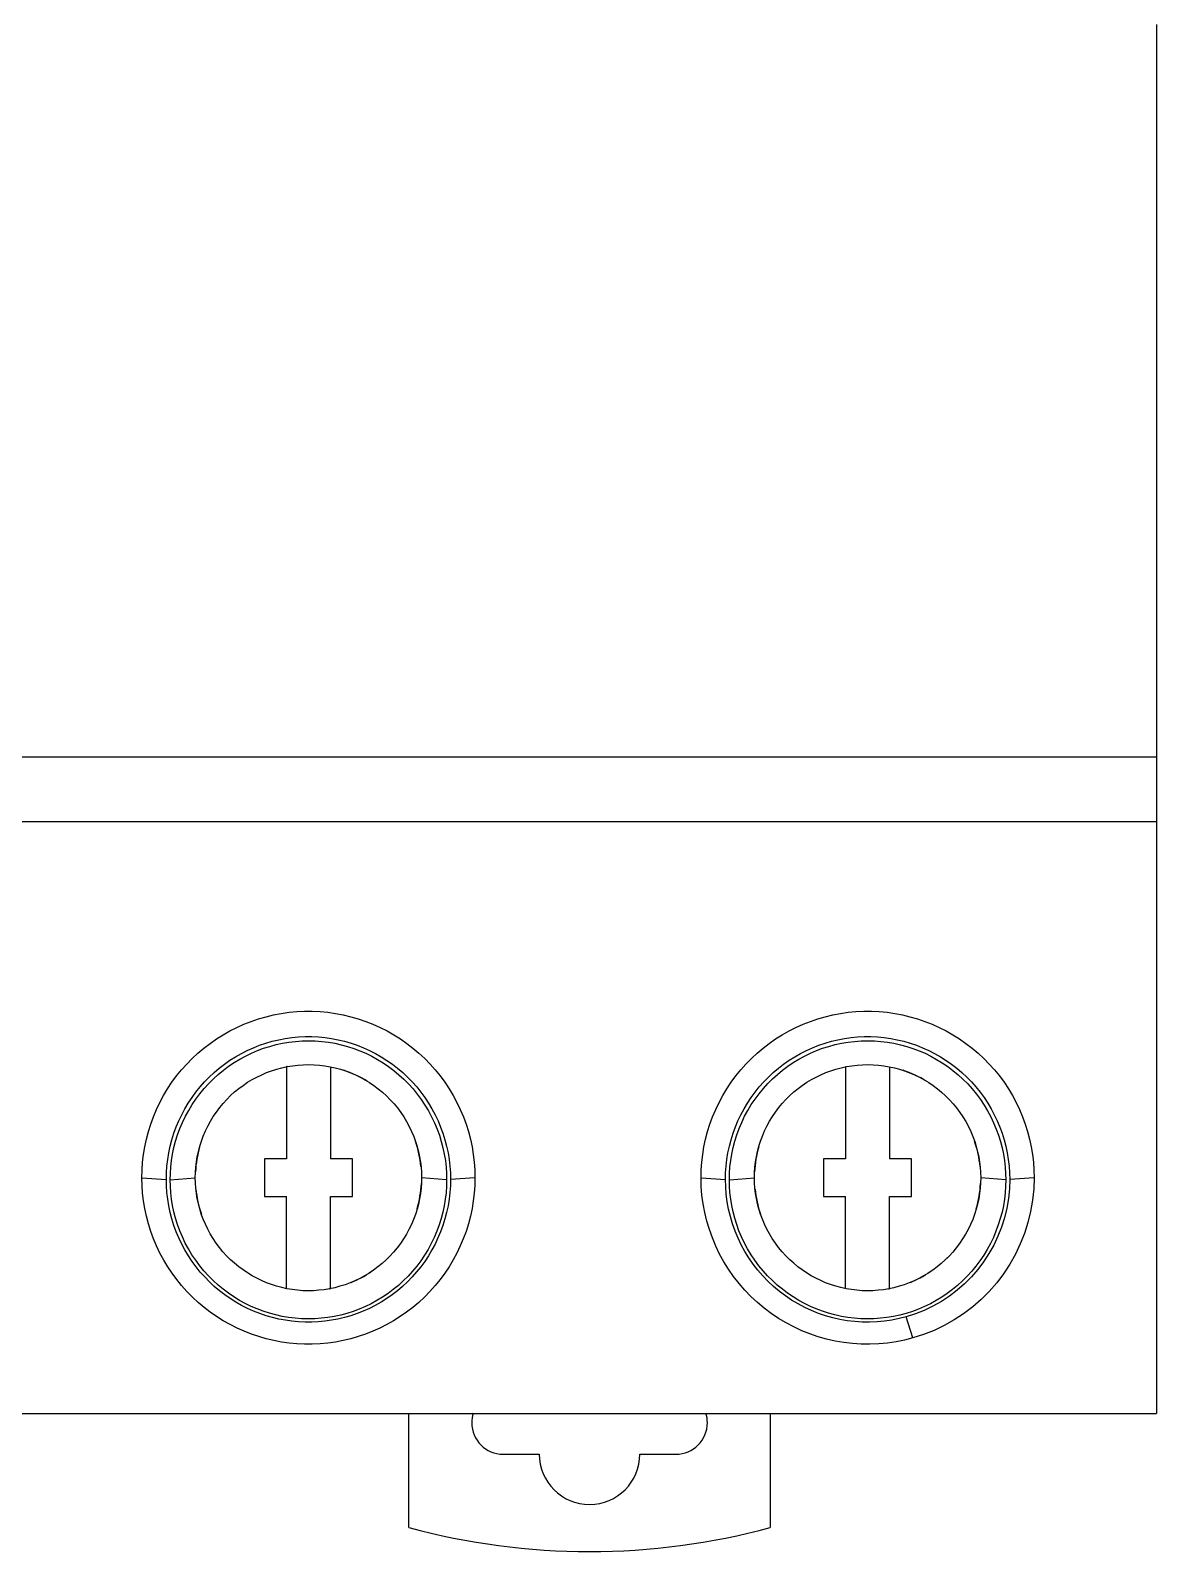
# Model space of a CAD drawing. Header units: millimetres. Extents: x 2268 to 4339, y 1619 to 2163.
# Drawn here: x 3726.62 to 3760.96, y 1774.05 to 1820.42 of the extents above; entities that cross this region are included whole.
import ezdxf

# ---------------------------------------------------------------- set-up
doc = ezdxf.new("R2010")
doc.units = ezdxf.units.MM

msp = doc.modelspace()

# ---------------------------------------------------------------- linework, layer by layer
for p, q in [((3760.956, 1820.598), (3760.956, 1798.283)), ((3692.288, 1798.283), (3760.956, 1798.283)), ((3760.956, 1798.283), (3760.956, 1796.31)), ((3692.288, 1796.31), (3760.956, 1796.31)), ((3760.956, 1796.31), (3760.956, 1778.267)), ((3733.578, 1790.293), (3733.806, 1790.358)), ((3733.806, 1790.358), (3734.037, 1790.414)), ((3734.037, 1790.414), (3734.271, 1790.458)), ((3734.271, 1790.458), (3734.506, 1790.491)), ((3734.506, 1790.491), (3734.742, 1790.513)), ((3734.742, 1790.513), (3734.98, 1790.524)), ((3734.98, 1790.524), (3735.217, 1790.524)), ((3735.217, 1790.524), (3735.454, 1790.513)), ((3735.454, 1790.513), (3735.691, 1790.491)), ((3735.691, 1790.491), (3735.926, 1790.458)), ((3735.926, 1790.458), (3736.159, 1790.413)), ((3736.159, 1790.413), (3736.39, 1790.358)), ((3736.39, 1790.358), (3736.619, 1790.292)), ((3750.625, 1790.293), (3750.853, 1790.358)), ((3750.853, 1790.358), (3751.084, 1790.414)), ((3751.084, 1790.414), (3751.318, 1790.458)), ((3751.318, 1790.458), (3751.553, 1790.491)), ((3751.553, 1790.491), (3751.789, 1790.513)), ((3751.789, 1790.513), (3752.027, 1790.524)), ((3752.027, 1790.524), (3752.264, 1790.524)), ((3752.264, 1790.524), (3752.501, 1790.513)), ((3752.501, 1790.513), (3752.738, 1790.491)), ((3752.738, 1790.491), (3752.973, 1790.458)), ((3752.973, 1790.458), (3753.207, 1790.413)), ((3753.207, 1790.413), (3753.438, 1790.358)), ((3753.438, 1790.358), (3753.666, 1790.292)), ((3732.496, 1789.808), (3732.703, 1789.925)), ((3732.703, 1789.925), (3732.915, 1790.032)), ((3732.915, 1790.032), (3733.132, 1790.129)), ((3733.132, 1790.129), (3733.353, 1790.216)), ((3733.353, 1790.216), (3733.578, 1790.293)), ((3736.619, 1790.292), (3736.844, 1790.216)), ((3736.844, 1790.216), (3737.065, 1790.129)), ((3737.065, 1790.129), (3737.282, 1790.032)), ((3737.282, 1790.032), (3737.494, 1789.924)), ((3737.494, 1789.924), (3737.701, 1789.807)), ((3749.543, 1789.808), (3749.75, 1789.925)), ((3749.75, 1789.925), (3749.962, 1790.032)), ((3749.962, 1790.032), (3750.179, 1790.129)), ((3750.179, 1790.129), (3750.4, 1790.216)), ((3750.4, 1790.216), (3750.625, 1790.293)), ((3753.666, 1790.292), (3753.891, 1790.216)), ((3753.891, 1790.216), (3754.112, 1790.129)), ((3754.112, 1790.129), (3754.329, 1790.032)), ((3754.329, 1790.032), (3754.541, 1789.924)), ((3754.541, 1789.924), (3754.748, 1789.807)), ((3731.729, 1789.246), (3731.91, 1789.4)), ((3731.91, 1789.4), (3732.099, 1789.545)), ((3732.099, 1789.545), (3732.294, 1789.681)), ((3732.294, 1789.681), (3732.496, 1789.808)), ((3733.235, 1789.329), (3733.42, 1789.412)), ((3733.42, 1789.412), (3733.609, 1789.486)), ((3733.541, 1789.324), (3733.728, 1789.394)), ((3733.609, 1789.486), (3733.801, 1789.552)), ((3733.728, 1789.394), (3733.919, 1789.454)), ((3733.801, 1789.552), (3733.996, 1789.608)), ((3733.919, 1789.454), (3734.112, 1789.506)), ((3733.996, 1789.608), (3734.193, 1789.655)), ((3734.112, 1789.506), (3734.307, 1789.549)), ((3734.193, 1789.655), (3734.392, 1789.693)), ((3734.307, 1789.549), (3734.505, 1789.582)), ((3734.392, 1789.693), (3734.593, 1789.722)), ((3734.505, 1789.582), (3734.704, 1789.605)), ((3734.593, 1789.722), (3734.794, 1789.741)), ((3734.704, 1789.605), (3734.904, 1789.619)), ((3734.794, 1789.741), (3734.997, 1789.75)), ((3734.904, 1789.619), (3735.105, 1789.624)), ((3734.997, 1789.75), (3735.2, 1789.75)), ((3735.105, 1789.624), (3735.306, 1789.619)), ((3735.2, 1789.75), (3735.402, 1789.741)), ((3735.306, 1789.619), (3735.506, 1789.604)), ((3735.402, 1789.741), (3735.604, 1789.722)), ((3735.506, 1789.604), (3735.705, 1789.58)), ((3735.604, 1789.722), (3735.804, 1789.693)), ((3735.705, 1789.58), (3735.902, 1789.546)), ((3735.804, 1789.693), (3736.004, 1789.655)), ((3735.902, 1789.546), (3736.097, 1789.503)), ((3736.004, 1789.655), (3736.201, 1789.608)), ((3736.097, 1789.503), (3736.29, 1789.451)), ((3736.201, 1789.608), (3736.396, 1789.552)), ((3736.29, 1789.451), (3736.479, 1789.39)), ((3736.396, 1789.552), (3736.588, 1789.486)), ((3736.479, 1789.39), (3736.666, 1789.319)), ((3736.588, 1789.486), (3736.776, 1789.412)), ((3736.776, 1789.412), (3736.961, 1789.328)), ((3737.701, 1789.807), (3737.902, 1789.681)), ((3737.902, 1789.681), (3738.097, 1789.545)), ((3738.097, 1789.545), (3738.286, 1789.4)), ((3738.286, 1789.4), (3738.468, 1789.246)), ((3748.776, 1789.246), (3748.958, 1789.4)), ((3748.958, 1789.4), (3749.146, 1789.545)), ((3749.146, 1789.545), (3749.341, 1789.681)), ((3749.341, 1789.681), (3749.543, 1789.808)), ((3750.282, 1789.329), (3750.467, 1789.412)), ((3750.467, 1789.412), (3750.656, 1789.486)), ((3750.588, 1789.324), (3750.775, 1789.394)), ((3750.656, 1789.486), (3750.848, 1789.552)), ((3750.775, 1789.394), (3750.966, 1789.454)), ((3750.848, 1789.552), (3751.043, 1789.608)), ((3750.966, 1789.454), (3751.159, 1789.506)), ((3751.043, 1789.608), (3751.24, 1789.655)), ((3751.159, 1789.506), (3751.355, 1789.549)), ((3751.24, 1789.655), (3751.439, 1789.693)), ((3751.355, 1789.549), (3751.552, 1789.582)), ((3751.439, 1789.693), (3751.64, 1789.722)), ((3751.552, 1789.582), (3751.751, 1789.605)), ((3751.64, 1789.722), (3751.842, 1789.741)), ((3751.751, 1789.605), (3751.952, 1789.619)), ((3751.842, 1789.741), (3752.044, 1789.75)), ((3751.952, 1789.619), (3752.152, 1789.624)), ((3752.044, 1789.75), (3752.247, 1789.75)), ((3752.152, 1789.624), (3752.353, 1789.619)), ((3752.247, 1789.75), (3752.449, 1789.741)), ((3752.353, 1789.619), (3752.553, 1789.604)), ((3752.449, 1789.741), (3752.651, 1789.722)), ((3752.553, 1789.604), (3752.752, 1789.58)), ((3752.651, 1789.722), (3752.852, 1789.693)), ((3752.752, 1789.58), (3752.949, 1789.546)), ((3752.852, 1789.693), (3753.051, 1789.655)), ((3752.949, 1789.546), (3753.144, 1789.503)), ((3753.051, 1789.655), (3753.248, 1789.608)), ((3753.144, 1789.503), (3753.337, 1789.451)), ((3753.248, 1789.608), (3753.443, 1789.552)), ((3753.337, 1789.451), (3753.527, 1789.39)), ((3753.443, 1789.552), (3753.635, 1789.486)), ((3753.527, 1789.39), (3753.713, 1789.319)), ((3753.635, 1789.486), (3753.823, 1789.412)), ((3753.823, 1789.412), (3754.009, 1789.328)), ((3754.748, 1789.807), (3754.949, 1789.681)), ((3754.949, 1789.681), (3755.145, 1789.545)), ((3755.145, 1789.545), (3755.333, 1789.4)), ((3755.333, 1789.4), (3755.515, 1789.246)), ((3731.388, 1788.914), (3731.554, 1789.084)), ((3731.554, 1789.084), (3731.729, 1789.246)), ((3732.539, 1788.911), (3732.706, 1789.028)), ((3732.666, 1788.847), (3732.832, 1788.959)), ((3732.706, 1789.028), (3732.877, 1789.136)), ((3732.832, 1788.959), (3733.003, 1789.063)), ((3732.877, 1789.136), (3733.054, 1789.237)), ((3733.003, 1789.063), (3733.178, 1789.159)), ((3733.054, 1789.237), (3733.235, 1789.329)), ((3733.178, 1789.159), (3733.358, 1789.246)), ((3733.358, 1789.246), (3733.541, 1789.324)), ((3736.666, 1789.319), (3736.849, 1789.241)), ((3736.849, 1789.241), (3737.029, 1789.153)), ((3736.961, 1789.328), (3737.142, 1789.236)), ((3737.029, 1789.153), (3737.204, 1789.057)), ((3737.142, 1789.236), (3737.319, 1789.136)), ((3737.204, 1789.057), (3737.375, 1788.952)), ((3737.319, 1789.136), (3737.491, 1789.027)), ((3737.375, 1788.952), (3737.541, 1788.839)), ((3737.491, 1789.027), (3737.657, 1788.911)), ((3738.468, 1789.246), (3738.642, 1789.084)), ((3738.642, 1789.084), (3738.809, 1788.913)), ((3748.435, 1788.914), (3748.602, 1789.084)), ((3748.602, 1789.084), (3748.776, 1789.246)), ((3749.586, 1788.911), (3749.753, 1789.028)), ((3749.713, 1788.847), (3749.879, 1788.959)), ((3749.753, 1789.028), (3749.925, 1789.136)), ((3749.879, 1788.959), (3750.05, 1789.063)), ((3749.925, 1789.136), (3750.101, 1789.237)), ((3750.05, 1789.063), (3750.225, 1789.159)), ((3750.101, 1789.237), (3750.282, 1789.329)), ((3750.225, 1789.159), (3750.405, 1789.246)), ((3750.405, 1789.246), (3750.588, 1789.324)), ((3753.713, 1789.319), (3753.896, 1789.241)), ((3753.896, 1789.241), (3754.076, 1789.153)), ((3754.009, 1789.328), (3754.19, 1789.236)), ((3754.076, 1789.153), (3754.251, 1789.057)), ((3754.19, 1789.236), (3754.366, 1789.136)), ((3754.251, 1789.057), (3754.422, 1788.952)), ((3754.366, 1789.136), (3754.538, 1789.027)), ((3754.422, 1788.952), (3754.588, 1788.839)), ((3754.538, 1789.027), (3754.704, 1788.911)), ((3755.515, 1789.246), (3755.689, 1789.084)), ((3755.689, 1789.084), (3755.856, 1788.913)), ((3730.938, 1788.359), (3731.079, 1788.551)), ((3731.079, 1788.551), (3731.229, 1788.736)), ((3731.229, 1788.736), (3731.388, 1788.914)), ((3731.932, 1788.37), (3732.074, 1788.516)), ((3732.057, 1788.319), (3732.2, 1788.463)), ((3732.074, 1788.516), (3732.223, 1788.655)), ((3732.2, 1788.463), (3732.35, 1788.598)), ((3732.223, 1788.655), (3732.378, 1788.787)), ((3732.35, 1788.598), (3732.505, 1788.727)), ((3732.378, 1788.787), (3732.539, 1788.911)), ((3732.505, 1788.727), (3732.666, 1788.847)), ((3733.384, 1788.441), (3733.527, 1788.519)), ((3733.527, 1788.519), (3733.674, 1788.59)), ((3733.674, 1788.59), (3733.824, 1788.654)), ((3733.824, 1788.654), (3733.977, 1788.71)), ((3733.977, 1788.71), (3734.133, 1788.76)), ((3734.133, 1788.76), (3734.291, 1788.802)), ((3734.291, 1788.802), (3734.451, 1788.836)), ((3734.428, 1788.832), (3734.428, 1786.024)), ((3734.451, 1788.836), (3734.613, 1788.863)), ((3734.613, 1788.863), (3734.776, 1788.882)), ((3734.776, 1788.882), (3734.94, 1788.894)), ((3734.94, 1788.894), (3735.104, 1788.897)), ((3735.104, 1788.897), (3735.268, 1788.893)), ((3735.268, 1788.893), (3735.432, 1788.881)), ((3735.432, 1788.881), (3735.594, 1788.862)), ((3735.594, 1788.862), (3735.756, 1788.834)), ((3735.756, 1788.834), (3735.915, 1788.799)), ((3735.768, 1788.832), (3735.768, 1786.024)), ((3735.915, 1788.799), (3736.073, 1788.757)), ((3736.073, 1788.757), (3736.228, 1788.707)), ((3736.228, 1788.707), (3736.381, 1788.65)), ((3736.381, 1788.65), (3736.531, 1788.586)), ((3736.531, 1788.586), (3736.678, 1788.514)), ((3736.678, 1788.514), (3736.821, 1788.436)), ((3737.541, 1788.839), (3737.702, 1788.718)), ((3737.657, 1788.911), (3737.818, 1788.787)), ((3737.702, 1788.718), (3737.857, 1788.589)), ((3737.818, 1788.787), (3737.973, 1788.655)), ((3737.857, 1788.589), (3738.007, 1788.452)), ((3737.973, 1788.655), (3738.122, 1788.516)), ((3738.122, 1788.516), (3738.264, 1788.37)), ((3738.809, 1788.913), (3738.967, 1788.735)), ((3738.967, 1788.735), (3739.117, 1788.55)), ((3739.117, 1788.55), (3739.258, 1788.358)), ((3747.985, 1788.359), (3748.127, 1788.551)), ((3748.127, 1788.551), (3748.277, 1788.736)), ((3748.277, 1788.736), (3748.435, 1788.914)), ((3748.979, 1788.37), (3749.122, 1788.516)), ((3749.104, 1788.319), (3749.247, 1788.463)), ((3749.122, 1788.516), (3749.27, 1788.655)), ((3749.247, 1788.463), (3749.397, 1788.598)), ((3749.27, 1788.655), (3749.425, 1788.787)), ((3749.397, 1788.598), (3749.552, 1788.727)), ((3749.425, 1788.787), (3749.586, 1788.911)), ((3749.552, 1788.727), (3749.713, 1788.847)), ((3750.431, 1788.441), (3750.575, 1788.519)), ((3750.575, 1788.519), (3750.721, 1788.59)), ((3750.721, 1788.59), (3750.871, 1788.654)), ((3750.871, 1788.654), (3751.025, 1788.71)), ((3751.025, 1788.71), (3751.18, 1788.76)), ((3751.18, 1788.76), (3751.338, 1788.802)), ((3751.338, 1788.802), (3751.498, 1788.836)), ((3751.475, 1788.832), (3751.475, 1786.024)), ((3751.498, 1788.836), (3751.66, 1788.863)), ((3751.66, 1788.863), (3751.823, 1788.882)), ((3751.823, 1788.882), (3751.987, 1788.894)), ((3751.987, 1788.894), (3752.151, 1788.897)), ((3752.151, 1788.897), (3752.315, 1788.893)), ((3752.315, 1788.893), (3752.479, 1788.881)), ((3752.479, 1788.881), (3752.641, 1788.862)), ((3752.641, 1788.862), (3752.803, 1788.834)), ((3752.803, 1788.834), (3752.962, 1788.799)), ((3752.816, 1788.832), (3752.816, 1786.024)), ((3752.962, 1788.799), (3753.12, 1788.757)), ((3753.12, 1788.757), (3753.275, 1788.707)), ((3753.275, 1788.707), (3753.428, 1788.65)), ((3753.428, 1788.65), (3753.578, 1788.586)), ((3753.578, 1788.586), (3753.725, 1788.514)), ((3753.725, 1788.514), (3753.868, 1788.436)), ((3754.588, 1788.839), (3754.749, 1788.718)), ((3754.704, 1788.911), (3754.865, 1788.787)), ((3754.749, 1788.718), (3754.904, 1788.589)), ((3754.865, 1788.787), (3755.02, 1788.655)), ((3754.904, 1788.589), (3755.054, 1788.452)), ((3755.02, 1788.655), (3755.169, 1788.516)), ((3755.169, 1788.516), (3755.311, 1788.37)), ((3755.856, 1788.913), (3756.014, 1788.735)), ((3756.014, 1788.735), (3756.164, 1788.55)), ((3756.164, 1788.55), (3756.305, 1788.358)), ((3730.684, 1787.955), (3730.806, 1788.16)), ((3730.806, 1788.16), (3730.938, 1788.359)), ((3731.549, 1787.895), (3731.669, 1788.059)), ((3731.668, 1787.847), (3731.79, 1788.011)), ((3731.669, 1788.059), (3731.797, 1788.218)), ((3731.79, 1788.011), (3731.92, 1788.169)), ((3731.797, 1788.218), (3731.932, 1788.37)), ((3731.92, 1788.169), (3732.057, 1788.319)), ((3732.727, 1787.953), (3732.849, 1788.063)), ((3732.849, 1788.063), (3732.977, 1788.168)), ((3732.977, 1788.168), (3733.108, 1788.265)), ((3733.108, 1788.265), (3733.244, 1788.357)), ((3733.244, 1788.357), (3733.384, 1788.441)), ((3736.821, 1788.436), (3736.961, 1788.351)), ((3736.961, 1788.351), (3737.097, 1788.259)), ((3737.097, 1788.259), (3737.228, 1788.161)), ((3737.228, 1788.161), (3737.355, 1788.056)), ((3737.355, 1788.056), (3737.478, 1787.944)), ((3738.007, 1788.452), (3738.15, 1788.308)), ((3738.15, 1788.308), (3738.287, 1788.156)), ((3738.264, 1788.37), (3738.399, 1788.217)), ((3738.287, 1788.156), (3738.416, 1787.998)), ((3738.399, 1788.217), (3738.527, 1788.059)), ((3738.416, 1787.998), (3738.538, 1787.833)), ((3738.527, 1788.059), (3738.648, 1787.894)), ((3739.258, 1788.358), (3739.39, 1788.159)), ((3739.39, 1788.159), (3739.513, 1787.955)), ((3747.731, 1787.955), (3747.853, 1788.16)), ((3747.853, 1788.16), (3747.985, 1788.359)), ((3748.596, 1787.895), (3748.716, 1788.059)), ((3748.715, 1787.847), (3748.837, 1788.011)), ((3748.716, 1788.059), (3748.844, 1788.218)), ((3748.837, 1788.011), (3748.967, 1788.169)), ((3748.844, 1788.218), (3748.979, 1788.37)), ((3748.967, 1788.169), (3749.104, 1788.319)), ((3749.774, 1787.953), (3749.897, 1788.063)), ((3749.897, 1788.063), (3750.024, 1788.168)), ((3750.024, 1788.168), (3750.155, 1788.265)), ((3750.155, 1788.265), (3750.291, 1788.357)), ((3750.291, 1788.357), (3750.431, 1788.441)), ((3753.868, 1788.436), (3754.008, 1788.351)), ((3754.008, 1788.351), (3754.144, 1788.259)), ((3754.144, 1788.259), (3754.275, 1788.161)), ((3754.275, 1788.161), (3754.403, 1788.056)), ((3754.403, 1788.056), (3754.525, 1787.944)), ((3755.054, 1788.452), (3755.197, 1788.308)), ((3755.197, 1788.308), (3755.334, 1788.156)), ((3755.311, 1788.37), (3755.446, 1788.217)), ((3755.334, 1788.156), (3755.463, 1787.998)), ((3755.446, 1788.217), (3755.574, 1788.059)), ((3755.463, 1787.998), (3755.585, 1787.833)), ((3755.574, 1788.059), (3755.695, 1787.894)), ((3756.305, 1788.358), (3756.437, 1788.159)), ((3756.437, 1788.159), (3756.56, 1787.955)), ((3730.375, 1787.31), (3730.468, 1787.53)), ((3730.468, 1787.53), (3730.571, 1787.745)), ((3730.571, 1787.745), (3730.684, 1787.955)), ((3731.235, 1787.369), (3731.331, 1787.549)), ((3731.331, 1787.549), (3731.436, 1787.724)), ((3731.436, 1787.724), (3731.549, 1787.895)), ((3731.447, 1787.501), (3731.553, 1787.677)), ((3731.553, 1787.677), (3731.668, 1787.847)), ((3732.291, 1787.452), (3732.392, 1787.586)), ((3732.392, 1787.586), (3732.498, 1787.714)), ((3732.498, 1787.714), (3732.61, 1787.836)), ((3732.61, 1787.836), (3732.727, 1787.953)), ((3737.478, 1787.944), (3737.595, 1787.827)), ((3737.595, 1787.827), (3737.707, 1787.704)), ((3737.707, 1787.704), (3737.813, 1787.575)), ((3737.813, 1787.575), (3737.913, 1787.441)), ((3738.538, 1787.833), (3738.652, 1787.663)), ((3738.648, 1787.894), (3738.76, 1787.724)), ((3738.652, 1787.663), (3738.757, 1787.486)), ((3738.76, 1787.724), (3738.865, 1787.549)), ((3738.865, 1787.549), (3738.961, 1787.368)), ((3739.513, 1787.955), (3739.625, 1787.745)), ((3739.625, 1787.745), (3739.728, 1787.529)), ((3739.728, 1787.529), (3739.821, 1787.309)), ((3747.422, 1787.31), (3747.515, 1787.53)), ((3747.515, 1787.53), (3747.618, 1787.745)), ((3747.618, 1787.745), (3747.731, 1787.955)), ((3748.282, 1787.369), (3748.378, 1787.549)), ((3748.378, 1787.549), (3748.483, 1787.724)), ((3748.483, 1787.724), (3748.596, 1787.895)), ((3748.494, 1787.501), (3748.6, 1787.677)), ((3748.6, 1787.677), (3748.715, 1787.847)), ((3749.339, 1787.452), (3749.439, 1787.586)), ((3749.439, 1787.586), (3749.545, 1787.714)), ((3749.545, 1787.714), (3749.657, 1787.836)), ((3749.657, 1787.836), (3749.774, 1787.953)), ((3754.525, 1787.944), (3754.642, 1787.827)), ((3754.642, 1787.827), (3754.754, 1787.704)), ((3754.754, 1787.704), (3754.86, 1787.575)), ((3754.86, 1787.575), (3754.96, 1787.441)), ((3755.585, 1787.833), (3755.699, 1787.663)), ((3755.695, 1787.894), (3755.808, 1787.724)), ((3755.699, 1787.663), (3755.805, 1787.486)), ((3755.808, 1787.724), (3755.912, 1787.549)), ((3755.912, 1787.549), (3756.008, 1787.368)), ((3756.56, 1787.955), (3756.673, 1787.745)), ((3756.673, 1787.745), (3756.775, 1787.529)), ((3756.775, 1787.529), (3756.868, 1787.309)), ((3730.221, 1786.858), (3730.293, 1787.086)), ((3730.293, 1787.086), (3730.375, 1787.31)), ((3731.068, 1786.996), (3731.147, 1787.184)), ((3731.147, 1787.184), (3731.235, 1787.369)), ((3731.181, 1786.947), (3731.26, 1787.136)), ((3731.26, 1787.136), (3731.349, 1787.321)), ((3731.349, 1787.321), (3731.447, 1787.501)), ((3732.031, 1787.024), (3732.111, 1787.171)), ((3732.111, 1787.171), (3732.198, 1787.314)), ((3732.198, 1787.314), (3732.291, 1787.452)), ((3737.913, 1787.441), (3738.006, 1787.302)), ((3738.006, 1787.302), (3738.092, 1787.159)), ((3738.092, 1787.159), (3738.171, 1787.012)), ((3738.757, 1787.486), (3738.854, 1787.306)), ((3738.854, 1787.306), (3738.942, 1787.121)), ((3738.942, 1787.121), (3739.021, 1786.933)), ((3738.961, 1787.368), (3739.049, 1787.184)), ((3739.049, 1787.184), (3739.128, 1786.995)), ((3739.821, 1787.309), (3739.903, 1787.085)), ((3739.903, 1787.085), (3739.975, 1786.858)), ((3747.269, 1786.858), (3747.34, 1787.086)), ((3747.34, 1787.086), (3747.422, 1787.31)), ((3748.115, 1786.996), (3748.194, 1787.184)), ((3748.194, 1787.184), (3748.282, 1787.369)), ((3748.228, 1786.947), (3748.308, 1787.136)), ((3748.308, 1787.136), (3748.396, 1787.321)), ((3748.396, 1787.321), (3748.494, 1787.501)), ((3749.078, 1787.024), (3749.158, 1787.171)), ((3749.158, 1787.171), (3749.245, 1787.314)), ((3749.245, 1787.314), (3749.339, 1787.452)), ((3754.96, 1787.441), (3755.053, 1787.302)), ((3755.053, 1787.302), (3755.139, 1787.159)), ((3755.139, 1787.159), (3755.218, 1787.012)), ((3755.805, 1787.486), (3755.901, 1787.306)), ((3755.901, 1787.306), (3755.989, 1787.121)), ((3755.989, 1787.121), (3756.068, 1786.933)), ((3756.008, 1787.368), (3756.096, 1787.184)), ((3756.096, 1787.184), (3756.175, 1786.995)), ((3756.868, 1787.309), (3756.95, 1787.085)), ((3756.95, 1787.085), (3757.022, 1786.858)), ((3730.111, 1786.394), (3730.161, 1786.627)), ((3730.161, 1786.627), (3730.221, 1786.858)), ((3730.885, 1786.41), (3730.937, 1786.608)), ((3730.937, 1786.608), (3730.998, 1786.804)), ((3730.998, 1786.804), (3731.068, 1786.996)), ((3731.05, 1786.562), (3731.111, 1786.756)), ((3731.111, 1786.756), (3731.181, 1786.947)), ((3731.836, 1786.565), (3731.893, 1786.72)), ((3731.893, 1786.72), (3731.958, 1786.874)), ((3731.958, 1786.874), (3732.031, 1787.024)), ((3738.171, 1787.012), (3738.243, 1786.862)), ((3738.243, 1786.862), (3738.307, 1786.709)), ((3738.307, 1786.709), (3738.364, 1786.554)), ((3739.021, 1786.933), (3739.09, 1786.743)), ((3739.09, 1786.743), (3739.149, 1786.551)), ((3739.128, 1786.995), (3739.198, 1786.803)), ((3739.198, 1786.803), (3739.259, 1786.608)), ((3739.259, 1786.608), (3739.311, 1786.41)), ((3739.975, 1786.858), (3740.035, 1786.627)), ((3740.035, 1786.627), (3740.085, 1786.393)), ((3747.158, 1786.394), (3747.208, 1786.627)), ((3747.208, 1786.627), (3747.269, 1786.858)), ((3747.932, 1786.41), (3747.984, 1786.608)), ((3747.984, 1786.608), (3748.045, 1786.804)), ((3748.045, 1786.804), (3748.115, 1786.996)), ((3748.097, 1786.562), (3748.158, 1786.756)), ((3748.158, 1786.756), (3748.228, 1786.947)), ((3748.883, 1786.565), (3748.94, 1786.72)), ((3748.94, 1786.72), (3749.005, 1786.874)), ((3749.005, 1786.874), (3749.078, 1787.024)), ((3755.218, 1787.012), (3755.29, 1786.862)), ((3755.29, 1786.862), (3755.355, 1786.709)), ((3755.355, 1786.709), (3755.411, 1786.554)), ((3756.068, 1786.933), (3756.137, 1786.743)), ((3756.137, 1786.743), (3756.197, 1786.551)), ((3756.175, 1786.995), (3756.246, 1786.803)), ((3756.246, 1786.803), (3756.307, 1786.608)), ((3756.307, 1786.608), (3756.359, 1786.41)), ((3757.022, 1786.858), (3757.083, 1786.627)), ((3757.083, 1786.627), (3757.132, 1786.393)), ((3730.044, 1785.923), (3730.072, 1786.159)), ((3730.072, 1786.159), (3730.111, 1786.394)), ((3730.809, 1786.009), (3730.842, 1786.21)), ((3730.842, 1786.21), (3730.885, 1786.41)), ((3730.925, 1785.974), (3730.957, 1786.171)), ((3730.957, 1786.171), (3730.999, 1786.367)), ((3730.999, 1786.367), (3731.05, 1786.562)), ((3731.71, 1786.089), (3731.744, 1786.249)), ((3731.744, 1786.249), (3731.786, 1786.407)), ((3731.786, 1786.407), (3731.836, 1786.565)), ((3738.364, 1786.554), (3738.413, 1786.398)), ((3738.413, 1786.398), (3738.454, 1786.241)), ((3738.454, 1786.241), (3738.487, 1786.083)), ((3739.149, 1786.551), (3739.199, 1786.358)), ((3739.199, 1786.358), (3739.24, 1786.164)), ((3739.24, 1786.164), (3739.272, 1785.97)), ((3739.311, 1786.41), (3739.354, 1786.21)), ((3739.354, 1786.21), (3739.387, 1786.008)), ((3740.085, 1786.393), (3740.124, 1786.158)), ((3740.124, 1786.158), (3740.152, 1785.922)), ((3747.091, 1785.923), (3747.119, 1786.159)), ((3747.119, 1786.159), (3747.158, 1786.394)), ((3747.856, 1786.009), (3747.889, 1786.21)), ((3747.889, 1786.21), (3747.932, 1786.41)), ((3747.972, 1785.974), (3748.004, 1786.171)), ((3748.004, 1786.171), (3748.046, 1786.367)), ((3748.046, 1786.367), (3748.097, 1786.562)), ((3748.757, 1786.089), (3748.791, 1786.249)), ((3748.791, 1786.249), (3748.833, 1786.407)), ((3748.833, 1786.407), (3748.883, 1786.565)), ((3755.411, 1786.554), (3755.46, 1786.398)), ((3755.46, 1786.398), (3755.501, 1786.241)), ((3755.501, 1786.241), (3755.534, 1786.083)), ((3756.197, 1786.551), (3756.247, 1786.358)), ((3756.247, 1786.358), (3756.287, 1786.164)), ((3756.287, 1786.164), (3756.319, 1785.97)), ((3756.359, 1786.41), (3756.401, 1786.21)), ((3756.401, 1786.21), (3756.434, 1786.008)), ((3757.132, 1786.393), (3757.171, 1786.158)), ((3757.171, 1786.158), (3757.199, 1785.922)), ((3730.022, 1785.45), (3730.027, 1785.686)), ((3730.027, 1785.686), (3730.044, 1785.923)), ((3730.771, 1785.603), (3730.785, 1785.806)), ((3730.785, 1785.806), (3730.809, 1786.009)), ((3730.889, 1785.581), (3730.902, 1785.777)), ((3730.902, 1785.777), (3730.925, 1785.974)), ((3731.654, 1785.609), (3731.665, 1785.769)), ((3731.665, 1785.769), (3731.684, 1785.929)), ((3731.684, 1785.929), (3731.71, 1786.089)), ((3733.757, 1786.024), (3733.757, 1784.875)), ((3734.428, 1786.024), (3733.757, 1786.024)), ((3736.439, 1786.024), (3735.768, 1786.024)), ((3736.439, 1784.875), (3736.439, 1786.024)), ((3738.487, 1786.083), (3738.513, 1785.925)), ((3738.513, 1785.925), (3738.531, 1785.767)), ((3738.531, 1785.767), (3738.542, 1785.608)), ((3739.272, 1785.97), (3739.294, 1785.775)), ((3739.294, 1785.775), (3739.307, 1785.58)), ((3739.387, 1786.008), (3739.411, 1785.806)), ((3739.411, 1785.806), (3739.425, 1785.603)), ((3740.152, 1785.922), (3740.169, 1785.686)), ((3740.169, 1785.686), (3740.174, 1785.45)), ((3747.069, 1785.45), (3747.075, 1785.686)), ((3747.075, 1785.686), (3747.091, 1785.923)), ((3747.818, 1785.603), (3747.832, 1785.806)), ((3747.832, 1785.806), (3747.856, 1786.009)), ((3747.936, 1785.581), (3747.949, 1785.777)), ((3747.949, 1785.777), (3747.972, 1785.974)), ((3748.701, 1785.609), (3748.712, 1785.769)), ((3748.712, 1785.769), (3748.731, 1785.929)), ((3748.731, 1785.929), (3748.757, 1786.089)), ((3750.804, 1786.024), (3750.804, 1784.875)), ((3751.475, 1786.024), (3750.804, 1786.024)), ((3753.486, 1786.024), (3752.816, 1786.024)), ((3753.486, 1784.875), (3753.486, 1786.024)), ((3755.534, 1786.083), (3755.56, 1785.925)), ((3755.56, 1785.925), (3755.578, 1785.767)), ((3755.578, 1785.767), (3755.589, 1785.608)), ((3756.319, 1785.97), (3756.341, 1785.775)), ((3756.341, 1785.775), (3756.355, 1785.58)), ((3756.434, 1786.008), (3756.458, 1785.806)), ((3756.458, 1785.806), (3756.472, 1785.603)), ((3757.199, 1785.922), (3757.216, 1785.686)), ((3757.216, 1785.686), (3757.221, 1785.45)), ((3730.027, 1785.214), (3730.022, 1785.45)), ((3730.022, 1785.45), (3730.766, 1785.4)), ((3730.044, 1784.978), (3730.027, 1785.214)), ((3730.766, 1785.4), (3730.771, 1785.603)), ((3730.771, 1785.198), (3730.766, 1785.4)), ((3730.884, 1785.385), (3730.889, 1785.581)), ((3730.884, 1785.385), (3731.65, 1785.45)), ((3730.889, 1785.189), (3730.884, 1785.385)), ((3731.65, 1785.45), (3731.654, 1785.609)), ((3731.654, 1785.291), (3731.65, 1785.45)), ((3731.665, 1785.131), (3731.654, 1785.291)), ((3738.542, 1785.29), (3738.531, 1785.129)), ((3738.542, 1785.608), (3738.546, 1785.45)), ((3738.546, 1785.45), (3738.542, 1785.29)), ((3739.312, 1785.385), (3738.546, 1785.45)), ((3739.307, 1785.58), (3739.312, 1785.385)), ((3739.312, 1785.385), (3739.307, 1785.188)), ((3739.425, 1785.603), (3739.43, 1785.4)), ((3739.43, 1785.4), (3739.425, 1785.198)), ((3740.174, 1785.45), (3739.43, 1785.4)), ((3740.169, 1785.214), (3740.152, 1784.978)), ((3740.174, 1785.45), (3740.169, 1785.214)), ((3747.076, 1785.184), (3747.069, 1785.45)), ((3747.069, 1785.45), (3747.813, 1785.4)), ((3747.813, 1785.4), (3747.818, 1785.603)), ((3747.819, 1785.173), (3747.813, 1785.4)), ((3747.931, 1785.385), (3747.936, 1785.581)), ((3747.931, 1785.385), (3748.697, 1785.45)), ((3747.936, 1785.189), (3747.932, 1785.385)), ((3748.697, 1785.45), (3748.701, 1785.609)), ((3748.701, 1785.291), (3748.697, 1785.45)), ((3748.712, 1785.131), (3748.701, 1785.291)), ((3755.589, 1785.29), (3755.578, 1785.129)), ((3755.589, 1785.608), (3755.593, 1785.45)), ((3755.593, 1785.45), (3755.589, 1785.29)), ((3756.359, 1785.385), (3755.593, 1785.45)), ((3756.355, 1785.58), (3756.359, 1785.385)), ((3756.359, 1785.385), (3756.355, 1785.188)), ((3756.477, 1785.4), (3756.467, 1785.107)), ((3756.472, 1785.603), (3756.477, 1785.4)), ((3757.221, 1785.45), (3756.477, 1785.4)), ((3757.221, 1785.45), (3757.21, 1785.108)), ((3730.072, 1784.742), (3730.044, 1784.978)), ((3730.785, 1784.996), (3730.771, 1785.198)), ((3730.808, 1784.793), (3730.785, 1784.996)), ((3730.842, 1784.591), (3730.808, 1784.793)), ((3730.902, 1784.994), (3730.889, 1785.189)), ((3730.925, 1784.798), (3730.902, 1784.994)), ((3730.956, 1784.603), (3730.925, 1784.798)), ((3731.683, 1784.972), (3731.665, 1785.131)), ((3731.709, 1784.814), (3731.683, 1784.972)), ((3731.743, 1784.655), (3731.709, 1784.814)), ((3733.757, 1784.875), (3734.428, 1784.875)), ((3734.428, 1782.068), (3734.428, 1784.875)), ((3735.768, 1782.068), (3735.768, 1784.875)), ((3735.768, 1784.875), (3736.439, 1784.875)), ((3738.486, 1784.808), (3738.451, 1784.648)), ((3738.512, 1784.969), (3738.486, 1784.808)), ((3738.531, 1785.129), (3738.512, 1784.969)), ((3739.271, 1784.794), (3739.238, 1784.596)), ((3739.294, 1784.991), (3739.271, 1784.794)), ((3739.307, 1785.188), (3739.294, 1784.991)), ((3739.387, 1784.793), (3739.354, 1784.591)), ((3739.411, 1784.996), (3739.387, 1784.793)), ((3739.425, 1785.198), (3739.411, 1784.996)), ((3740.152, 1784.978), (3740.124, 1784.742)), ((3747.097, 1784.918), (3747.076, 1785.184)), ((3747.132, 1784.652), (3747.097, 1784.918)), ((3747.837, 1784.944), (3747.819, 1785.173)), ((3747.867, 1784.716), (3747.837, 1784.944)), ((3747.949, 1784.994), (3747.936, 1785.189)), ((3747.972, 1784.798), (3747.949, 1784.994)), ((3748.003, 1784.603), (3747.972, 1784.798)), ((3748.731, 1784.972), (3748.712, 1785.131)), ((3748.757, 1784.814), (3748.731, 1784.972)), ((3748.79, 1784.655), (3748.757, 1784.814)), ((3750.804, 1784.875), (3751.475, 1784.875)), ((3751.475, 1782.068), (3751.475, 1784.875)), ((3752.816, 1782.068), (3752.816, 1784.875)), ((3752.816, 1784.875), (3753.486, 1784.875)), ((3755.533, 1784.808), (3755.499, 1784.648)), ((3755.559, 1784.969), (3755.533, 1784.808)), ((3755.578, 1785.129), (3755.559, 1784.969)), ((3756.318, 1784.794), (3756.286, 1784.596)), ((3756.341, 1784.991), (3756.318, 1784.794)), ((3756.355, 1785.188), (3756.341, 1784.991)), ((3756.437, 1784.812), (3756.387, 1784.519)), ((3756.467, 1785.107), (3756.437, 1784.812)), ((3757.175, 1784.765), (3757.116, 1784.423)), ((3757.21, 1785.108), (3757.175, 1784.765)), ((3730.111, 1784.507), (3730.072, 1784.742)), ((3730.161, 1784.273), (3730.111, 1784.507)), ((3730.884, 1784.39), (3730.842, 1784.591)), ((3730.936, 1784.192), (3730.884, 1784.39)), ((3730.997, 1784.408), (3730.956, 1784.603)), ((3731.048, 1784.215), (3730.997, 1784.408)), ((3731.784, 1784.498), (3731.743, 1784.655)), ((3731.833, 1784.342), (3731.784, 1784.498)), ((3731.89, 1784.187), (3731.833, 1784.342)), ((3738.359, 1784.332), (3738.301, 1784.176)), ((3738.409, 1784.489), (3738.359, 1784.332)), ((3738.451, 1784.648), (3738.409, 1784.489)), ((3739.197, 1784.4), (3739.145, 1784.204)), ((3739.238, 1784.596), (3739.197, 1784.4)), ((3739.312, 1784.391), (3739.26, 1784.192)), ((3739.354, 1784.591), (3739.312, 1784.391)), ((3740.085, 1784.507), (3740.035, 1784.273)), ((3740.124, 1784.742), (3740.085, 1784.507)), ((3747.182, 1784.388), (3747.132, 1784.652)), ((3747.245, 1784.126), (3747.182, 1784.388)), ((3747.909, 1784.489), (3747.867, 1784.716)), ((3747.964, 1784.264), (3747.909, 1784.489)), ((3748.044, 1784.408), (3748.003, 1784.603)), ((3748.095, 1784.215), (3748.044, 1784.408)), ((3748.831, 1784.498), (3748.79, 1784.655)), ((3748.88, 1784.342), (3748.831, 1784.498)), ((3748.937, 1784.187), (3748.88, 1784.342)), ((3755.406, 1784.332), (3755.349, 1784.176)), ((3755.456, 1784.489), (3755.406, 1784.332)), ((3755.499, 1784.648), (3755.456, 1784.489)), ((3756.244, 1784.4), (3756.192, 1784.204)), ((3756.286, 1784.596), (3756.244, 1784.4)), ((3756.387, 1784.519), (3756.317, 1784.23)), ((3757.116, 1784.423), (3757.034, 1784.086)), ((3730.221, 1784.042), (3730.161, 1784.273)), ((3730.293, 1783.813), (3730.221, 1784.042)), ((3730.998, 1783.996), (3730.936, 1784.192)), ((3731.068, 1783.803), (3730.998, 1783.996)), ((3731.108, 1784.023), (3731.048, 1784.215)), ((3731.177, 1783.832), (3731.108, 1784.023)), ((3731.256, 1783.644), (3731.177, 1783.832)), ((3731.955, 1784.034), (3731.89, 1784.187)), ((3732.027, 1783.883), (3731.955, 1784.034)), ((3732.106, 1783.736), (3732.027, 1783.883)), ((3738.163, 1783.871), (3738.083, 1783.724)), ((3738.236, 1784.022), (3738.163, 1783.871)), ((3738.301, 1784.176), (3738.236, 1784.022)), ((3739.013, 1783.818), (3738.933, 1783.63)), ((3739.084, 1784.01), (3739.013, 1783.818)), ((3739.145, 1784.204), (3739.084, 1784.01)), ((3739.198, 1783.996), (3739.128, 1783.803)), ((3739.26, 1784.192), (3739.198, 1783.996)), ((3739.975, 1784.042), (3739.903, 1783.813)), ((3740.035, 1784.273), (3739.975, 1784.042)), ((3747.322, 1783.867), (3747.245, 1784.126)), ((3747.413, 1783.613), (3747.322, 1783.867)), ((3748.029, 1784.042), (3747.964, 1784.264)), ((3748.107, 1783.824), (3748.029, 1784.042)), ((3748.155, 1784.023), (3748.095, 1784.215)), ((3748.196, 1783.611), (3748.107, 1783.824)), ((3748.224, 1783.832), (3748.155, 1784.023)), ((3748.303, 1783.644), (3748.224, 1783.832)), ((3749.002, 1784.034), (3748.937, 1784.187)), ((3749.074, 1783.883), (3749.002, 1784.034)), ((3749.154, 1783.736), (3749.074, 1783.883)), ((3755.21, 1783.871), (3755.13, 1783.724)), ((3755.283, 1784.022), (3755.21, 1783.871)), ((3755.349, 1784.176), (3755.283, 1784.022)), ((3756.06, 1783.818), (3755.981, 1783.63)), ((3756.131, 1784.01), (3756.06, 1783.818)), ((3756.228, 1783.945), (3756.119, 1783.667)), ((3756.192, 1784.204), (3756.131, 1784.01)), ((3756.317, 1784.23), (3756.228, 1783.945)), ((3757.034, 1784.086), (3756.929, 1783.754)), ((3730.376, 1783.588), (3730.293, 1783.813)), ((3730.469, 1783.368), (3730.376, 1783.588)), ((3730.572, 1783.152), (3730.469, 1783.368)), ((3731.148, 1783.613), (3731.068, 1783.803)), ((3731.236, 1783.428), (3731.148, 1783.613)), ((3731.333, 1783.247), (3731.236, 1783.428)), ((3731.344, 1783.459), (3731.256, 1783.644)), ((3731.442, 1783.278), (3731.344, 1783.459)), ((3732.193, 1783.593), (3732.106, 1783.736)), ((3732.287, 1783.454), (3732.193, 1783.593)), ((3732.387, 1783.32), (3732.287, 1783.454)), ((3737.902, 1783.443), (3737.801, 1783.31)), ((3737.996, 1783.582), (3737.902, 1783.443)), ((3738.083, 1783.724), (3737.996, 1783.582)), ((3738.844, 1783.444), (3738.746, 1783.264)), ((3738.933, 1783.63), (3738.844, 1783.444)), ((3738.96, 1783.428), (3738.863, 1783.247)), ((3739.048, 1783.614), (3738.96, 1783.428)), ((3739.128, 1783.803), (3739.048, 1783.614)), ((3739.727, 1783.368), (3739.624, 1783.152)), ((3739.82, 1783.589), (3739.727, 1783.368)), ((3739.903, 1783.813), (3739.82, 1783.589)), ((3747.517, 1783.365), (3747.413, 1783.613)), ((3747.635, 1783.122), (3747.517, 1783.365)), ((3748.296, 1783.402), (3748.196, 1783.611)), ((3748.407, 1783.199), (3748.296, 1783.402)), ((3748.392, 1783.459), (3748.303, 1783.644)), ((3748.489, 1783.278), (3748.392, 1783.459)), ((3749.24, 1783.593), (3749.154, 1783.736)), ((3749.334, 1783.454), (3749.24, 1783.593)), ((3749.434, 1783.32), (3749.334, 1783.454)), ((3754.949, 1783.443), (3754.848, 1783.31)), ((3755.043, 1783.582), (3754.949, 1783.443)), ((3755.13, 1783.724), (3755.043, 1783.582)), ((3755.891, 1783.444), (3755.793, 1783.264)), ((3755.992, 1783.398), (3755.846, 1783.138)), ((3755.981, 1783.63), (3755.891, 1783.444)), ((3756.119, 1783.667), (3755.992, 1783.398)), ((3756.802, 1783.431), (3756.653, 1783.117)), ((3756.929, 1783.754), (3756.802, 1783.431)), ((3730.685, 1782.941), (3730.572, 1783.152)), ((3730.808, 1782.736), (3730.685, 1782.941)), ((3731.438, 1783.071), (3731.333, 1783.247)), ((3731.551, 1782.9), (3731.438, 1783.071)), ((3731.548, 1783.102), (3731.442, 1783.278)), ((3731.662, 1782.931), (3731.548, 1783.102)), ((3731.672, 1782.735), (3731.551, 1782.9)), ((3731.784, 1782.767), (3731.662, 1782.931)), ((3732.493, 1783.191), (3732.387, 1783.32)), ((3732.605, 1783.068), (3732.493, 1783.191)), ((3732.722, 1782.951), (3732.605, 1783.068)), ((3732.845, 1782.84), (3732.722, 1782.951)), ((3737.465, 1782.943), (3737.342, 1782.833)), ((3737.583, 1783.059), (3737.465, 1782.943)), ((3737.695, 1783.182), (3737.583, 1783.059)), ((3737.801, 1783.31), (3737.695, 1783.182)), ((3738.525, 1782.918), (3738.402, 1782.754)), ((3738.645, 1782.9), (3738.524, 1782.735)), ((3738.64, 1783.088), (3738.525, 1782.918)), ((3738.746, 1783.264), (3738.64, 1783.088)), ((3738.758, 1783.071), (3738.645, 1782.9)), ((3738.863, 1783.247), (3738.758, 1783.071)), ((3739.511, 1782.942), (3739.388, 1782.737)), ((3739.624, 1783.152), (3739.511, 1782.942)), ((3747.765, 1782.886), (3747.635, 1783.122)), ((3748.529, 1783.003), (3748.407, 1783.199)), ((3748.595, 1783.102), (3748.489, 1783.278)), ((3748.661, 1782.813), (3748.529, 1783.003)), ((3748.709, 1782.931), (3748.595, 1783.102)), ((3748.831, 1782.767), (3748.709, 1782.931)), ((3749.54, 1783.191), (3749.434, 1783.32)), ((3749.652, 1783.068), (3749.54, 1783.191)), ((3749.77, 1782.951), (3749.652, 1783.068)), ((3749.892, 1782.84), (3749.77, 1782.951)), ((3754.512, 1782.943), (3754.39, 1782.833)), ((3754.63, 1783.059), (3754.512, 1782.943)), ((3754.742, 1783.182), (3754.63, 1783.059)), ((3754.848, 1783.31), (3754.742, 1783.182)), ((3755.572, 1782.918), (3755.449, 1782.754)), ((3755.687, 1783.088), (3755.572, 1782.918)), ((3755.846, 1783.138), (3755.684, 1782.888)), ((3755.793, 1783.264), (3755.687, 1783.088)), ((3756.653, 1783.117), (3756.483, 1782.814)), ((3730.941, 1782.537), (3730.808, 1782.736)), ((3731.083, 1782.345), (3730.941, 1782.537)), ((3731.801, 1782.575), (3731.672, 1782.735)), ((3731.914, 1782.608), (3731.784, 1782.767)), ((3731.937, 1782.423), (3731.801, 1782.575)), ((3732.051, 1782.457), (3731.914, 1782.608)), ((3732.195, 1782.313), (3732.051, 1782.457)), ((3732.972, 1782.735), (3732.845, 1782.84)), ((3733.104, 1782.637), (3732.972, 1782.735)), ((3733.24, 1782.545), (3733.104, 1782.637)), ((3733.38, 1782.461), (3733.24, 1782.545)), ((3733.523, 1782.383), (3733.38, 1782.461)), ((3736.808, 1782.456), (3736.664, 1782.378)), ((3736.947, 1782.54), (3736.808, 1782.456)), ((3737.083, 1782.631), (3736.947, 1782.54)), ((3737.215, 1782.729), (3737.083, 1782.631)), ((3737.342, 1782.833), (3737.215, 1782.729)), ((3738.135, 1782.446), (3737.991, 1782.303)), ((3738.272, 1782.597), (3738.135, 1782.446)), ((3738.395, 1782.576), (3738.26, 1782.423)), ((3738.402, 1782.754), (3738.272, 1782.597)), ((3738.524, 1782.735), (3738.395, 1782.576)), ((3739.255, 1782.537), (3739.113, 1782.345)), ((3739.388, 1782.737), (3739.255, 1782.537)), ((3747.907, 1782.657), (3747.765, 1782.886)), ((3748.061, 1782.436), (3747.907, 1782.657)), ((3748.227, 1782.223), (3748.061, 1782.436)), ((3748.802, 1782.631), (3748.661, 1782.813)), ((3748.953, 1782.456), (3748.802, 1782.631)), ((3748.961, 1782.608), (3748.831, 1782.767)), ((3749.112, 1782.29), (3748.953, 1782.456)), ((3749.098, 1782.457), (3748.961, 1782.608)), ((3749.242, 1782.313), (3749.098, 1782.457)), ((3750.02, 1782.735), (3749.892, 1782.84)), ((3750.151, 1782.637), (3750.02, 1782.735)), ((3750.287, 1782.545), (3750.151, 1782.637)), ((3750.427, 1782.461), (3750.287, 1782.545)), ((3750.57, 1782.383), (3750.427, 1782.461)), ((3753.855, 1782.456), (3753.711, 1782.378)), ((3753.995, 1782.54), (3753.855, 1782.456)), ((3754.13, 1782.631), (3753.995, 1782.54)), ((3754.262, 1782.729), (3754.13, 1782.631)), ((3754.39, 1782.833), (3754.262, 1782.729)), ((3755.182, 1782.446), (3755.038, 1782.303)), ((3755.31, 1782.426), (3755.101, 1782.216)), ((3755.319, 1782.597), (3755.182, 1782.446)), ((3755.504, 1782.651), (3755.31, 1782.426)), ((3755.449, 1782.754), (3755.319, 1782.597)), ((3755.684, 1782.888), (3755.504, 1782.651)), ((3756.292, 1782.523), (3756.083, 1782.247)), ((3756.483, 1782.814), (3756.292, 1782.523)), ((3731.233, 1782.159), (3731.083, 1782.345)), ((3731.392, 1781.981), (3731.233, 1782.159)), ((3731.559, 1781.811), (3731.392, 1781.981)), ((3732.079, 1782.277), (3731.937, 1782.423)), ((3732.229, 1782.137), (3732.079, 1782.277)), ((3732.344, 1782.176), (3732.195, 1782.313)), ((3732.384, 1782.006), (3732.229, 1782.137)), ((3732.5, 1782.048), (3732.344, 1782.176)), ((3732.545, 1781.881), (3732.384, 1782.006)), ((3732.661, 1781.927), (3732.5, 1782.048)), ((3733.67, 1782.312), (3733.523, 1782.383)), ((3733.819, 1782.248), (3733.67, 1782.312)), ((3733.972, 1782.191), (3733.819, 1782.248)), ((3734.127, 1782.142), (3733.972, 1782.191)), ((3734.284, 1782.099), (3734.127, 1782.142)), ((3734.443, 1782.065), (3734.284, 1782.099)), ((3734.604, 1782.038), (3734.443, 1782.065)), ((3734.766, 1782.018), (3734.604, 1782.038)), ((3734.929, 1782.006), (3734.766, 1782.018)), ((3735.092, 1782.002), (3734.929, 1782.006)), ((3735.256, 1782.006), (3735.092, 1782.002)), ((3735.419, 1782.017), (3735.256, 1782.006)), ((3735.581, 1782.036), (3735.419, 1782.017)), ((3735.742, 1782.063), (3735.581, 1782.036)), ((3735.902, 1782.097), (3735.742, 1782.063)), ((3736.06, 1782.139), (3735.902, 1782.097)), ((3736.215, 1782.188), (3736.06, 1782.139)), ((3736.368, 1782.244), (3736.215, 1782.188)), ((3736.517, 1782.308), (3736.368, 1782.244)), ((3736.664, 1782.378), (3736.517, 1782.308)), ((3737.686, 1782.039), (3737.524, 1781.919)), ((3737.812, 1782.006), (3737.651, 1781.881)), ((3737.841, 1782.167), (3737.686, 1782.039)), ((3737.968, 1782.138), (3737.812, 1782.006)), ((3737.991, 1782.303), (3737.841, 1782.167)), ((3738.117, 1782.277), (3737.968, 1782.138)), ((3738.26, 1782.423), (3738.117, 1782.277)), ((3738.804, 1781.981), (3738.637, 1781.811)), ((3738.963, 1782.16), (3738.804, 1781.981)), ((3739.113, 1782.345), (3738.963, 1782.16)), ((3748.403, 1782.02), (3748.227, 1782.223)), ((3748.59, 1781.827), (3748.403, 1782.02)), ((3749.28, 1782.133), (3749.112, 1782.29)), ((3749.392, 1782.176), (3749.242, 1782.313)), ((3749.456, 1781.986), (3749.28, 1782.133)), ((3749.547, 1782.048), (3749.392, 1782.176)), ((3749.639, 1781.847), (3749.456, 1781.986)), ((3749.708, 1781.927), (3749.547, 1782.048)), ((3750.717, 1782.312), (3750.57, 1782.383)), ((3750.867, 1782.248), (3750.717, 1782.312)), ((3751.019, 1782.191), (3750.867, 1782.248)), ((3751.174, 1782.142), (3751.019, 1782.191)), ((3751.331, 1782.099), (3751.174, 1782.142)), ((3751.49, 1782.065), (3751.331, 1782.099)), ((3751.651, 1782.038), (3751.49, 1782.065)), ((3751.813, 1782.018), (3751.651, 1782.038)), ((3751.976, 1782.006), (3751.813, 1782.018)), ((3752.14, 1782.002), (3751.976, 1782.006)), ((3752.303, 1782.006), (3752.14, 1782.002)), ((3752.466, 1782.017), (3752.303, 1782.006)), ((3752.629, 1782.036), (3752.466, 1782.017)), ((3752.79, 1782.063), (3752.629, 1782.036)), ((3752.949, 1782.097), (3752.79, 1782.063)), ((3753.107, 1782.139), (3752.949, 1782.097)), ((3753.262, 1782.188), (3753.107, 1782.139)), ((3753.415, 1782.244), (3753.262, 1782.188)), ((3753.565, 1782.308), (3753.415, 1782.244)), ((3753.711, 1782.378), (3753.565, 1782.308)), ((3754.733, 1782.039), (3754.572, 1781.919)), ((3754.878, 1782.021), (3754.643, 1781.842)), ((3754.888, 1782.167), (3754.733, 1782.039)), ((3755.101, 1782.216), (3754.878, 1782.021)), ((3755.038, 1782.303), (3754.888, 1782.167)), ((3755.855, 1781.985), (3755.61, 1781.741)), ((3756.083, 1782.247), (3755.855, 1781.985)), ((3731.734, 1781.649), (3731.559, 1781.811)), ((3731.916, 1781.495), (3731.734, 1781.649)), ((3732.712, 1781.765), (3732.545, 1781.881)), ((3732.827, 1781.814), (3732.661, 1781.927)), ((3732.884, 1781.656), (3732.712, 1781.765)), ((3732.998, 1781.71), (3732.827, 1781.814)), ((3733.061, 1781.556), (3732.884, 1781.656)), ((3733.173, 1781.614), (3732.998, 1781.71)), ((3733.242, 1781.465), (3733.061, 1781.556)), ((3733.352, 1781.527), (3733.173, 1781.614)), ((3733.535, 1781.448), (3733.352, 1781.527)), ((3736.833, 1781.522), (3736.65, 1781.444)), ((3737.012, 1781.609), (3736.833, 1781.522)), ((3737.136, 1781.556), (3736.955, 1781.465)), ((3737.188, 1781.704), (3737.012, 1781.609)), ((3737.312, 1781.657), (3737.136, 1781.556)), ((3737.358, 1781.808), (3737.188, 1781.704)), ((3737.484, 1781.765), (3737.312, 1781.657)), ((3737.524, 1781.919), (3737.358, 1781.808)), ((3737.651, 1781.881), (3737.484, 1781.765)), ((3738.462, 1781.649), (3738.28, 1781.495)), ((3738.637, 1781.811), (3738.462, 1781.649)), ((3748.786, 1781.644), (3748.59, 1781.827)), ((3748.992, 1781.472), (3748.786, 1781.644)), ((3749.829, 1781.719), (3749.639, 1781.847)), ((3749.874, 1781.814), (3749.708, 1781.927)), ((3750.025, 1781.602), (3749.829, 1781.719)), ((3750.045, 1781.71), (3749.874, 1781.814)), ((3750.228, 1781.494), (3750.025, 1781.602)), ((3750.22, 1781.614), (3750.045, 1781.71)), ((3750.4, 1781.527), (3750.22, 1781.614)), ((3750.582, 1781.448), (3750.4, 1781.527)), ((3753.88, 1781.522), (3753.697, 1781.444)), ((3754.139, 1781.533), (3753.874, 1781.406)), ((3754.059, 1781.609), (3753.88, 1781.522)), ((3754.235, 1781.704), (3754.059, 1781.609)), ((3754.396, 1781.679), (3754.139, 1781.533)), ((3754.406, 1781.808), (3754.235, 1781.704)), ((3754.643, 1781.842), (3754.396, 1781.679)), ((3754.572, 1781.919), (3754.406, 1781.808)), ((3755.349, 1781.513), (3755.074, 1781.304)), ((3755.61, 1781.741), (3755.349, 1781.513)), ((3732.105, 1781.35), (3731.916, 1781.495)), ((3732.3, 1781.214), (3732.105, 1781.35)), ((3732.502, 1781.088), (3732.3, 1781.214)), ((3732.709, 1780.971), (3732.502, 1781.088)), ((3733.426, 1781.382), (3733.242, 1781.465)), ((3733.615, 1781.307), (3733.426, 1781.382)), ((3733.722, 1781.379), (3733.535, 1781.448)), ((3733.806, 1781.242), (3733.615, 1781.307)), ((3733.911, 1781.318), (3733.722, 1781.379)), ((3734, 1781.186), (3733.806, 1781.242)), ((3734.103, 1781.266), (3733.911, 1781.318)), ((3734.197, 1781.139), (3734, 1781.186)), ((3734.298, 1781.223), (3734.103, 1781.266)), ((3734.395, 1781.102), (3734.197, 1781.139)), ((3734.494, 1781.19), (3734.298, 1781.223)), ((3734.595, 1781.074), (3734.395, 1781.102)), ((3734.692, 1781.166), (3734.494, 1781.19)), ((3734.796, 1781.055), (3734.595, 1781.074)), ((3734.891, 1781.151), (3734.692, 1781.166)), ((3734.997, 1781.045), (3734.796, 1781.055)), ((3735.091, 1781.146), (3734.891, 1781.151)), ((3735.199, 1781.045), (3734.997, 1781.045)), ((3735.291, 1781.151), (3735.091, 1781.146)), ((3735.4, 1781.055), (3735.199, 1781.045)), ((3735.49, 1781.165), (3735.291, 1781.151)), ((3735.601, 1781.074), (3735.4, 1781.055)), ((3735.689, 1781.188), (3735.49, 1781.165)), ((3735.801, 1781.102), (3735.601, 1781.074)), ((3735.886, 1781.221), (3735.689, 1781.188)), ((3735.999, 1781.139), (3735.801, 1781.102)), ((3736.081, 1781.263), (3735.886, 1781.221)), ((3736.196, 1781.186), (3735.999, 1781.139)), ((3736.273, 1781.314), (3736.081, 1781.263)), ((3736.39, 1781.242), (3736.196, 1781.186)), ((3736.463, 1781.375), (3736.273, 1781.314)), ((3736.582, 1781.308), (3736.39, 1781.242)), ((3736.65, 1781.444), (3736.463, 1781.375)), ((3736.77, 1781.382), (3736.582, 1781.308)), ((3736.955, 1781.465), (3736.77, 1781.382)), ((3737.694, 1781.088), (3737.487, 1780.972)), ((3737.896, 1781.215), (3737.694, 1781.088)), ((3738.091, 1781.35), (3737.896, 1781.215)), ((3738.28, 1781.495), (3738.091, 1781.35)), ((3749.207, 1781.311), (3748.992, 1781.472)), ((3749.43, 1781.161), (3749.207, 1781.311)), ((3749.66, 1781.024), (3749.43, 1781.161)), ((3750.435, 1781.398), (3750.228, 1781.494)), ((3750.646, 1781.313), (3750.435, 1781.398)), ((3750.769, 1781.379), (3750.582, 1781.448)), ((3750.862, 1781.24), (3750.646, 1781.313)), ((3750.958, 1781.318), (3750.769, 1781.379)), ((3751.081, 1781.178), (3750.862, 1781.24)), ((3751.15, 1781.266), (3750.958, 1781.318)), ((3751.303, 1781.127), (3751.081, 1781.178)), ((3751.345, 1781.223), (3751.15, 1781.266)), ((3751.527, 1781.089), (3751.303, 1781.127)), ((3751.541, 1781.19), (3751.345, 1781.223)), ((3751.753, 1781.062), (3751.527, 1781.089)), ((3751.739, 1781.166), (3751.541, 1781.19)), ((3751.939, 1781.151), (3751.739, 1781.166)), ((3751.98, 1781.047), (3751.753, 1781.062)), ((3752.138, 1781.146), (3751.939, 1781.151)), ((3752.207, 1781.045), (3751.98, 1781.047)), ((3752.338, 1781.151), (3752.138, 1781.146)), ((3752.435, 1781.054), (3752.207, 1781.045)), ((3752.538, 1781.165), (3752.338, 1781.151)), ((3752.661, 1781.075), (3752.435, 1781.054)), ((3752.736, 1781.188), (3752.538, 1781.165)), ((3752.886, 1781.108), (3752.661, 1781.075)), ((3752.933, 1781.221), (3752.736, 1781.188)), ((3753.107, 1781.153), (3752.886, 1781.108)), ((3753.128, 1781.263), (3752.933, 1781.221)), ((3753.325, 1781.209), (3753.107, 1781.153)), ((3753.32, 1781.314), (3753.128, 1781.263)), ((3753.51, 1781.375), (3753.32, 1781.314)), ((3753.602, 1781.298), (3753.325, 1781.209)), ((3753.529, 1780.566), (3753.325, 1781.209)), ((3753.697, 1781.444), (3753.51, 1781.375)), ((3753.874, 1781.406), (3753.602, 1781.298)), ((3754.785, 1781.114), (3754.483, 1780.945)), ((3755.074, 1781.304), (3754.785, 1781.114)), ((3732.921, 1780.864), (3732.709, 1780.971)), ((3733.138, 1780.768), (3732.921, 1780.864)), ((3733.358, 1780.681), (3733.138, 1780.768)), ((3733.583, 1780.605), (3733.358, 1780.681)), ((3733.811, 1780.54), (3733.583, 1780.605)), ((3736.613, 1780.605), (3736.386, 1780.54)), ((3736.838, 1780.681), (3736.613, 1780.605)), ((3737.059, 1780.768), (3736.838, 1780.681)), ((3737.275, 1780.865), (3737.059, 1780.768)), ((3737.487, 1780.972), (3737.275, 1780.865)), ((3749.896, 1780.899), (3749.66, 1781.024)), ((3750.139, 1780.787), (3749.896, 1780.899)), ((3750.387, 1780.688), (3750.139, 1780.787)), ((3750.64, 1780.602), (3750.387, 1780.688)), ((3750.897, 1780.53), (3750.64, 1780.602)), ((3753.854, 1780.67), (3753.529, 1780.566)), ((3754.172, 1780.796), (3753.854, 1780.67)), ((3754.483, 1780.945), (3754.172, 1780.796)), ((3734.041, 1780.485), (3733.811, 1780.54)), ((3734.274, 1780.441), (3734.041, 1780.485)), ((3734.508, 1780.408), (3734.274, 1780.441)), ((3734.744, 1780.386), (3734.508, 1780.408)), ((3734.98, 1780.375), (3734.744, 1780.386)), ((3735.216, 1780.375), (3734.98, 1780.375)), ((3735.453, 1780.386), (3735.216, 1780.375)), ((3735.688, 1780.408), (3735.453, 1780.386)), ((3735.923, 1780.441), (3735.688, 1780.408)), ((3736.155, 1780.485), (3735.923, 1780.441)), ((3736.386, 1780.54), (3736.155, 1780.485)), ((3751.157, 1780.471), (3750.897, 1780.53)), ((3751.42, 1780.426), (3751.157, 1780.471)), ((3751.685, 1780.395), (3751.42, 1780.426)), ((3751.951, 1780.378), (3751.685, 1780.395)), ((3752.218, 1780.375), (3751.951, 1780.378)), ((3752.485, 1780.385), (3752.218, 1780.375)), ((3752.751, 1780.41), (3752.485, 1780.385)), ((3753.014, 1780.449), (3752.751, 1780.41)), ((3753.274, 1780.501), (3753.014, 1780.449)), ((3753.529, 1780.566), (3753.274, 1780.501)), ((3692.288, 1778.267), (3760.956, 1778.267)), ((3738.163, 1774.785), (3738.163, 1778.267)), ((3749.176, 1778.267), (3749.176, 1774.785)), ((3741.036, 1777.022), (3742.137, 1777.022)), ((3745.202, 1777.022), (3746.303, 1777.022))]:
    msp.add_line(p, q)
for centre, radius, start, end in [((3735.098, 1785.45), 3.448, 100.8405, 101.1543), ((3735.098, 1785.45), 3.448, 58.664, 71.739), ((3752.145, 1785.45), 3.448, 100.8405, 101.1543), ((3752.145, 1785.45), 3.448, 58.664, 71.739), ((3735.098, 1785.45), 3.448, 164.0973, 177.1062), ((3735.098, 1785.45), 3.448, 5.7004, 18.7769), ((3752.145, 1785.45), 3.448, 164.0973, 177.1062), ((3752.145, 1785.45), 3.448, 5.7004, 18.7769), ((3735.098, 1785.45), 3.448, 344.0146, 357.0595), ((3752.145, 1785.45), 3.448, 344.0146, 357.0595), ((3735.098, 1785.45), 3.448, 185.7537, 198.8652), ((3752.145, 1785.45), 3.448, 185.7537, 198.8652), ((3735.098, 1785.45), 3.448, 314.7316, 315.3754), ((3752.145, 1785.45), 3.448, 314.7316, 315.3754), ((3735.098, 1785.45), 3.448, 292.2838, 303.4583), ((3752.145, 1785.45), 3.448, 292.2838, 303.4583), ((3735.098, 1785.45), 3.448, 280.7439, 281.1129), ((3752.145, 1785.45), 3.448, 280.7439, 281.1129), ((3741.036, 1777.98), 0.958, 162.5424, 180), ((3746.303, 1777.98), 0.958, 0, 17.4576), ((3741.036, 1777.98), 0.958, 180, 270), ((3746.303, 1777.98), 0.958, 270, 0), ((3743.669, 1777.022), 1.532, 180, 0), ((3743.669, 1795.123), 21.07, 254.849, 285.151)]:
    msp.add_arc(centre, radius, start, end)

doc.saveas('drawing.dxf')
